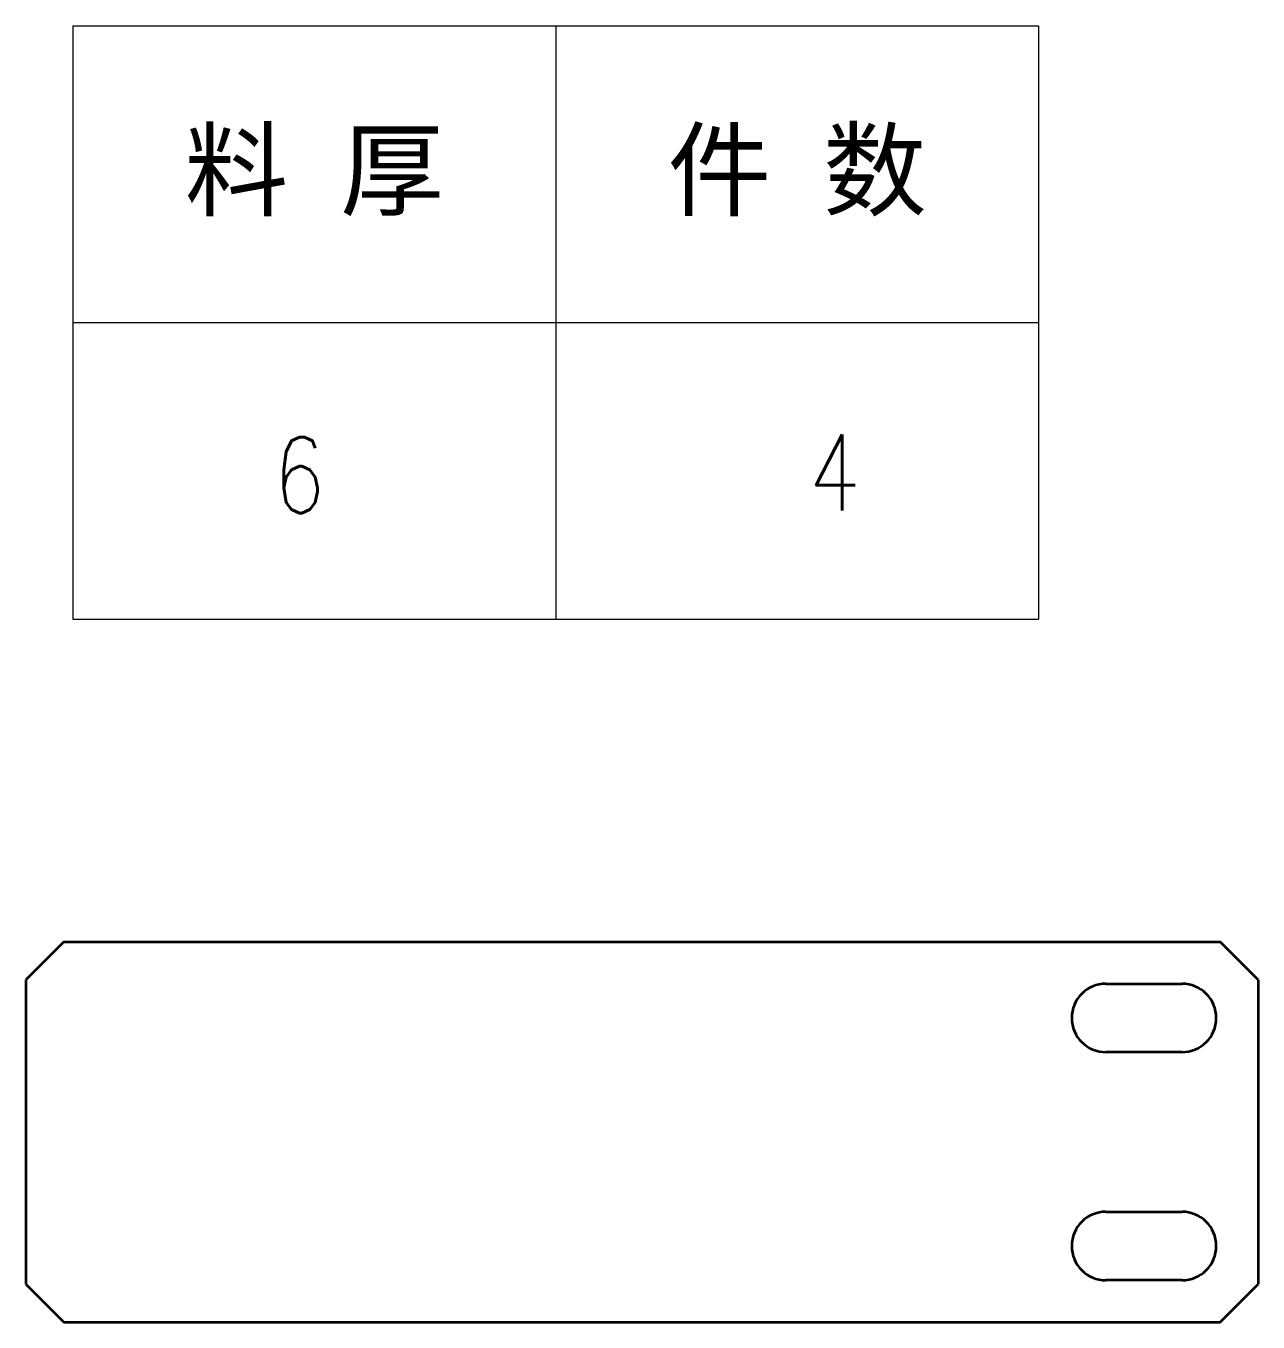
# Model space of a CAD drawing. Header units: millimetres. Extents: x 1333 to 44424, y -42879 to -1037.
# Drawn here: x 42811 to 42973, y -1815 to -1644.6 of the extents above; entities that cross this region are included whole.
import ezdxf
from ezdxf.enums import TextEntityAlignment as Align

# ---------------------------------------------------------------- set-up
doc = ezdxf.new("R2010")
doc.units = ezdxf.units.MM
doc.header["$LTSCALE"] = 0.5
doc.layers.add('标注线', color=3, linetype='Continuous', lineweight=18)
doc.layers.add('粗实线', color=7, linetype='Continuous', lineweight=35)
doc.styles.add('DIM', font='romans.shx', dxfattribs={"width": 0.8, "bigfont": 'bigfont.shx'})
doc.styles.get("Standard").update_dxf_attribs({"font": 'simplex.shx'})

# ---------------------------------------------------------------- blocks, each defined once
blk = doc.blocks.new('*T179')
at = {"color": 0, "linetype": 'ByBlock', "lineweight": -2, "transparency": 16777216}
for p, q in [((0, 0), (127, 0)), ((0, 0), (0, -78)), ((63.5, 0), (63.5, -78)), ((127, 0), (127, -78)), ((0, -39), (127, -39)), ((0, -78), (127, -78))]:
    blk.add_line(p, q, dxfattribs=at)
at = {"color": 0, "transparency": 16777216, "char_height": 10, "width": 60.5, "attachment_point": 5}
for s, insert in [('{\\fSimSun|b0|i0|c134|p2;料 厚}', (31.75, -19.5)), ('{\\fSimSun|b0|i0|c134|p2;件 数}', (95.25, -19.5))]:
    blk.add_mtext(s, dxfattribs=dict(at, insert=insert))
blk = doc.blocks.new('拆图参数')
blk.add_blockref('*T179', (-63.5, 78))
at = {"style": 'DIM', "width": 0.8}
blk.add_attdef('6', text='', height=10, dxfattribs=at).set_placement((-37.13, 18.91), align=Align.MIDDLE_LEFT)
blk.add_attdef('1', text='', height=10, dxfattribs=at).set_placement((36.65, 19.27), align=Align.MIDDLE_CENTER)

msp = doc.modelspace()

# ---------------------------------------------------------------- linework, layer by layer
at = {"layer": '粗实线', "lineweight": 35}
for p, q in [((42815.952, -1765.027), (42810.952, -1770.027)), ((42815.952, -1765.027), (42967.952, -1765.027)), ((42810.952, -1770.027), (42810.952, -1810.027)), ((42972.952, -1770.027), (42972.952, -1810.027)), ((42810.952, -1810.027), (42815.952, -1815.027)), ((42815.952, -1815.027), (42967.952, -1815.027))]:
    msp.add_line(p, q, dxfattribs=at)
at = {"layer": '粗实线', "lineweight": 35, "ltscale": 0.176777}
for p, q in [((42972.952, -1770.027), (42967.952, -1765.027)), ((42967.952, -1815.027), (42972.952, -1810.027))]:
    msp.add_line(p, q, dxfattribs=at)
at = {"layer": '粗实线', "lineweight": 35, "ltscale": 0.25}
for p, q in [((42952.952, -1770.527), (42962.952, -1770.527)), ((42962.952, -1779.527), (42952.952, -1779.527)), ((42952.952, -1800.527), (42962.952, -1800.527)), ((42962.952, -1809.527), (42952.952, -1809.527))]:
    msp.add_line(p, q, dxfattribs=at)
at = {"layer": '粗实线', "lineweight": 35}
for centre, start, end in [((42952.952, -1775.027), 90, 270), ((42962.952, -1775.027), 270, 90), ((42952.952, -1805.027), 90, 270), ((42962.952, -1805.027), 270, 90)]:
    msp.add_arc(centre, 4.5, start, end, dxfattribs=at)

# ---------------------------------------------------------------- block references
at = {"layer": '标注线'}
msp.add_blockref('拆图参数', (42880.605, -1722.566), dxfattribs=at).add_auto_attribs({'1': '4', '6': '6'})

doc.saveas('drawing.dxf')
